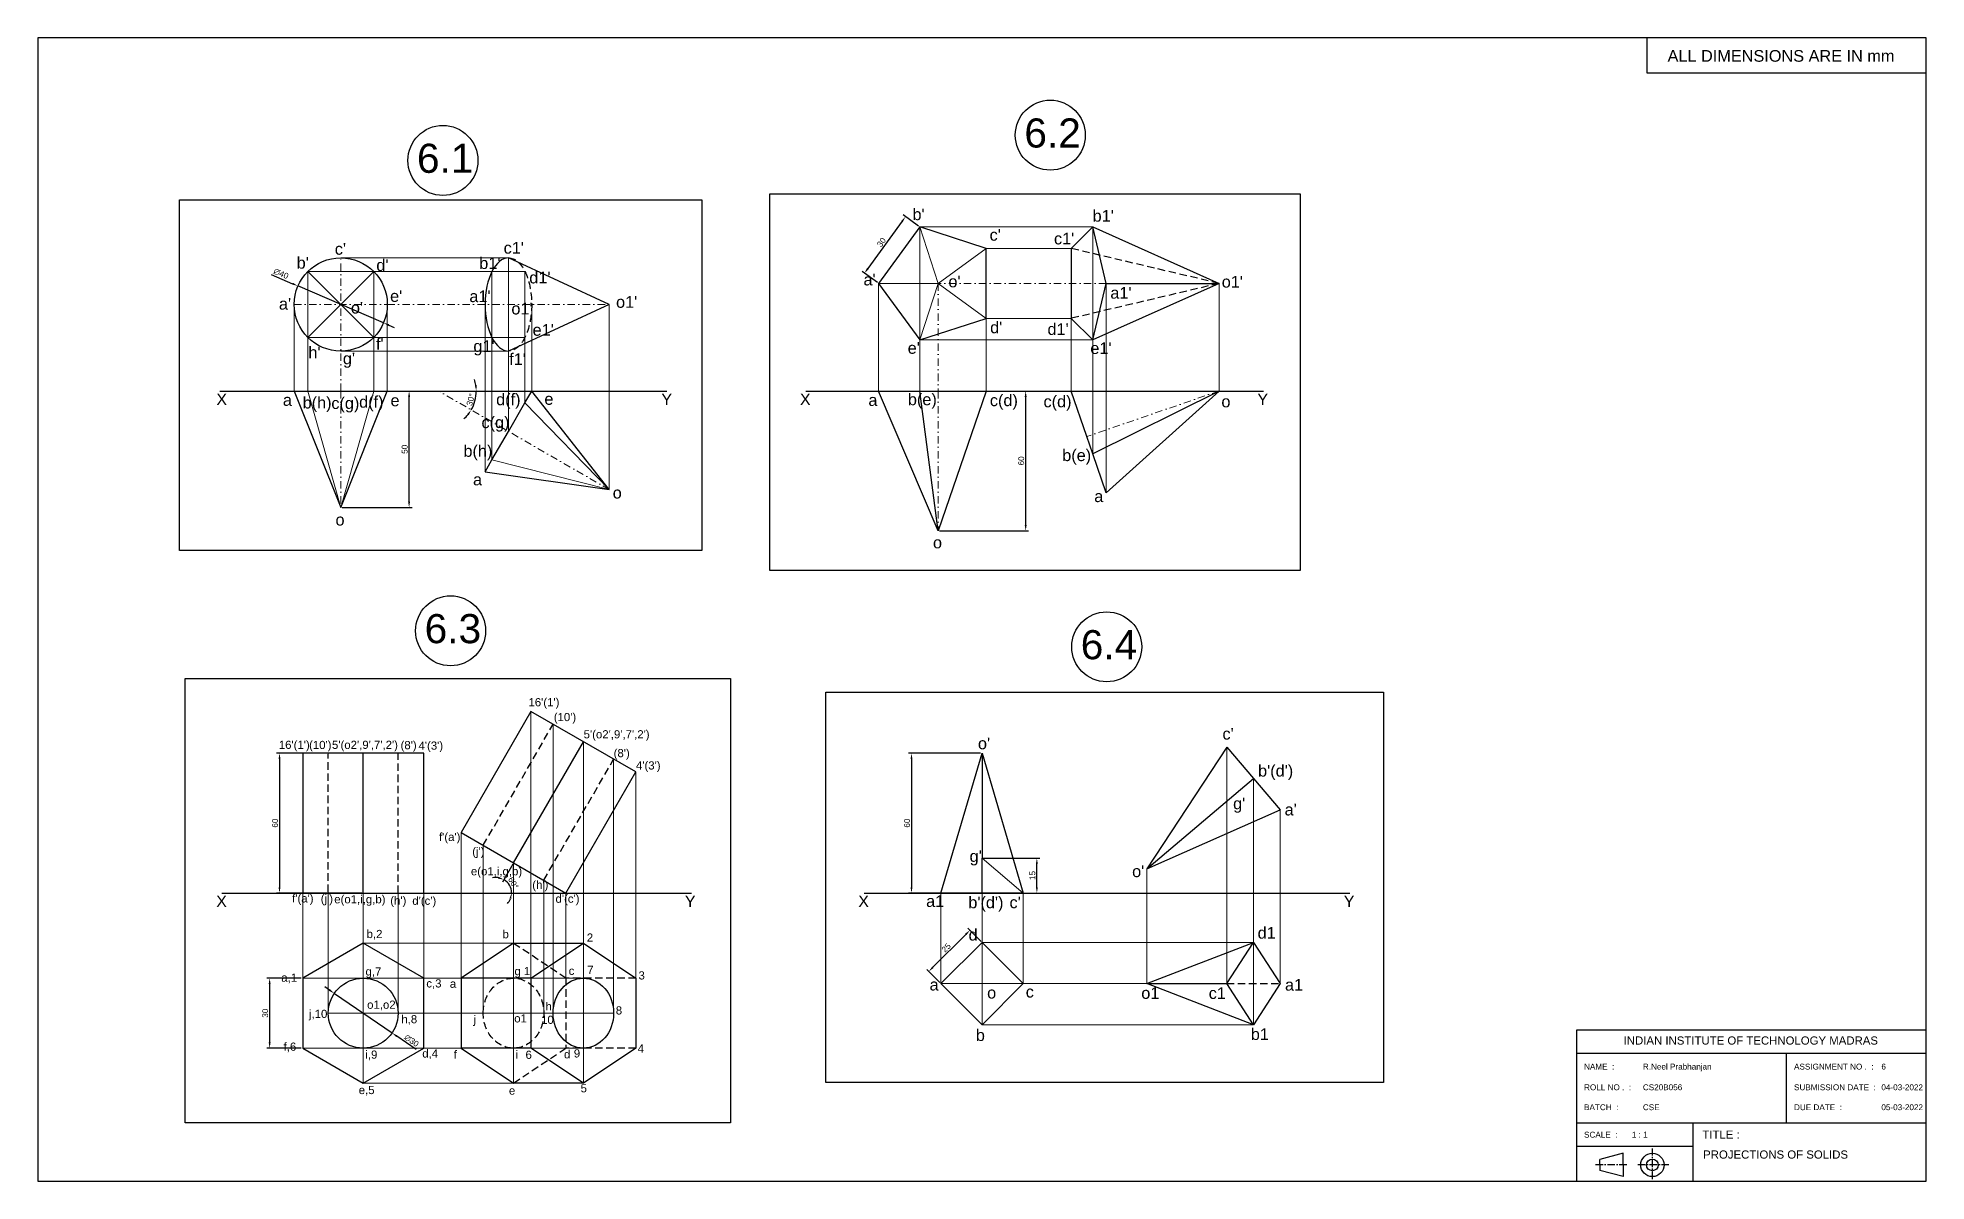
# Model space of a CAD drawing. Header units: millimetres. Extents: x 0 to 811, y 0 to 491.
import ezdxf

# ---------------------------------------------------------------- set-up
doc = ezdxf.new("R2010")
doc.units = ezdxf.units.MM
for name, pattern in [('CENTER', [50.800000000000004, 31.75, -6.35, 6.35, -6.35]), ('DASHDOT', [25.4, 12.7, -6.35, 0, -6.35]), ('DASHED', [19.049999999999997, 12.7, -6.35])]:
    doc.linetypes.add(name, pattern=pattern)
doc.styles.get("Standard").update_dxf_attribs({"font": 'arial.ttf'})
doc.dimstyles.new('ISO-25', dxfattribs={"dimtxt": 2.5, "dimasz": 2.5, "dimexe": 1.25, "dimexo": 0.625, "dimtad": 1, "dimtxsty": 'Standard', "dimcen": 2.5, "dimclrd": 3, "dimclre": 3, "dimclrt": 3, "dimadec": 0, "dimazin": 0, "dimtfac": 1, "dimtmove": 0, "dimatfit": 3, "dimfxl": 1, "dimlwd": 30, "dimlwe": 30, "dimarcsym": 0})

# ---------------------------------------------------------------- blocks, each defined once
blk = doc.blocks.new('*D2')
at = {"color": 3, "lineweight": 30, "transparency": 16777216}
for p, q in [((100.1732097497067, 389.1902249919174), (109.3978977499041, 385.2203875679014)), ((148.436388892869, 368.4202027688986), (111.6942795818432, 384.2321414032542)), ((150.7327707248081, 367.4319566042514), (153.0291525567473, 366.4437104396042))]:
    blk.add_line(p, q, dxfattribs=at)
at = {"color": 3, "transparency": 16777216}
for points in [[(109.562605444012, 385.6031178732246), (109.2331900557963, 384.8376572625781), (111.6942795818432, 384.2321414032542)], [(150.897478418916, 367.8146869095746), (150.5680630307003, 367.0492262989282), (148.436388892869, 368.4202027688986)]]:
    blk.add_solid(points, dxfattribs=at)
at = {"layer": 'Defpoints', "color": 0, "transparency": 16777216}
for p in [(111.6942795818432, 384.2321414032542), (148.436388892869, 368.4202027688986)]:
    blk.add_point(p, dxfattribs=at)
at = {"color": 3, "transparency": 16777216, "insert": (104.4166347071866, 389.510218855904), "char_height": 2.5, "attachment_point": 5, "rotation": 336.7154100895686}
blk.add_mtext('∅40', dxfattribs=at)
blk = doc.blocks.new('*D3')
at = {"color": 3, "lineweight": 30, "transparency": 16777216}
for p, q in [((130.6903342373562, 339.1611004553807), (160.672537536055, 339.1611004553807)), ((159.422537536055, 291.6611004553807), (159.422537536055, 336.6611004553807)), ((130.6903342373562, 289.1611004553807), (160.672537536055, 289.1611004553807))]:
    blk.add_line(p, q, dxfattribs=at)
at = {"color": 3, "transparency": 16777216}
for points in [[(159.0058708693884, 336.6611004553807), (159.8392042027217, 336.6611004553807), (159.422537536055, 339.1611004553807)], [(159.0058708693884, 291.6611004553807), (159.8392042027217, 291.6611004553807), (159.422537536055, 289.1611004553807)]]:
    blk.add_solid(points, dxfattribs=at)
at = {"layer": 'Defpoints', "color": 0, "transparency": 16777216}
for p in [(130.0653342373562, 339.1611004553807), (159.422537536055, 339.1611004553807), (130.0653342373562, 289.1611004553807)]:
    blk.add_point(p, dxfattribs=at)
at = {"color": 3, "transparency": 16777216, "insert": (157.5211050667509, 314.1611004553806), "char_height": 2.5, "attachment_point": 5, "rotation": 90}
blk.add_mtext('50', dxfattribs=at)
blk = doc.blocks.new('*D4')
at = {"color": 3, "lineweight": 30, "transparency": 16777216}
for start, end in [(8.856562005010433, 17.71312401002095), (329.9999999999999, 0), (312.2868759899791, 321.1434379949895)]:
    blk.add_arc((172.0672917049396, 339.1611004553806), 16.18936938622587, start, end, dxfattribs=at)
at = {"color": 3, "transparency": 16777216}
for points in [[(188.4790560073333, 341.6858086785965), (187.6482103719028, 341.6214660447473), (188.2566610911655, 339.1611004553806)], [(184.3305802901456, 329.2399020189104), (185.0179424001272, 328.7687568457354), (186.0876968646613, 331.0664157622677)]]:
    blk.add_solid(points, dxfattribs=at)
at = {"layer": 'Defpoints', "color": 0, "transparency": 16777216}
for p in [(78.13169054734135, 339.1611004553806), (172.0672917049396, 339.1611004553806), (187.2803226523534, 333.6240100175514), (270.0524627299164, 339.1611004553806), (245.3685618941615, 296.8405923796918)]:
    blk.add_point(p, dxfattribs=at)
at = {"color": 3, "transparency": 16777216, "insert": (185.8675553707783, 335.4633309507825), "char_height": 2.5, "attachment_point": 5, "rotation": 75.00000000000001}
blk.add_mtext('30°', dxfattribs=at)
blk = doc.blocks.new('*D5')
at = {"color": 3, "lineweight": 30, "transparency": 16777216}
for p, q in [((378.1206575826069, 409.9694630495485), (371.545059861811, 414.7469144407618)), ((371.0868679740485, 411.9896403894588), (356.3922366667367, 391.764215530085)), ((360.4871000138327, 385.6989532182999), (353.9115022930368, 390.4764046095132))]:
    blk.add_line(p, q, dxfattribs=at)
at = {"color": 3, "transparency": 16777216}
for points in [[(370.7497775597256, 412.2345509112474), (371.4239583883714, 411.7447298676703), (372.5563311047797, 414.0121828753962)], [(356.0551462524137, 392.0091260518736), (356.7293270810595, 391.5193050082965), (354.9227735360055, 389.7416730441477)]]:
    blk.add_solid(points, dxfattribs=at)
at = {"layer": 'Defpoints', "color": 0, "transparency": 16777216}
for p in [(378.6262932040912, 409.6020972668657), (354.9227735360055, 389.7416730441477), (360.992735635317, 385.3315874356171)]:
    blk.add_point(p, dxfattribs=at)
at = {"color": 3, "transparency": 16777216, "insert": (362.2005713223959, 402.9950631046086), "char_height": 2.5, "attachment_point": 5, "rotation": 54.00000000000005}
blk.add_mtext('30', dxfattribs=at)
blk = doc.blocks.new('*D6')
at = {"color": 3, "lineweight": 30, "transparency": 16777216}
for p, q in [((387.1372598858783, 339.1611004553807), (425.3771791558713, 339.1611004553807)), ((424.1271791558713, 281.6611004553807), (424.1271791558713, 336.6611004553807)), ((387.1372598858783, 279.1611004553807), (425.3771791558713, 279.1611004553807))]:
    blk.add_line(p, q, dxfattribs=at)
at = {"color": 3, "transparency": 16777216}
for points in [[(423.7105124892046, 336.6611004553807), (424.543845822538, 336.6611004553807), (424.1271791558713, 339.1611004553807)], [(423.7105124892046, 281.6611004553807), (424.543845822538, 281.6611004553807), (424.1271791558713, 279.1611004553807)]]:
    blk.add_solid(points, dxfattribs=at)
at = {"layer": 'Defpoints', "color": 0, "transparency": 16777216}
for p in [(386.5122598858783, 339.1611004553807), (424.1271791558713, 339.1611004553807), (386.5122598858783, 279.1611004553807)]:
    blk.add_point(p, dxfattribs=at)
at = {"color": 3, "transparency": 16777216, "insert": (422.225746686567, 309.1611004553806), "char_height": 2.5, "attachment_point": 5, "rotation": 90}
blk.add_mtext('60', dxfattribs=at)
blk = doc.blocks.new('*D7')
at = {"color": 3, "lineweight": 30, "transparency": 16777216}
for p, q in [((139.0976927499741, 183.7006329180668), (102.5346253094036, 183.7006329180668)), ((103.7846253094036, 181.2006329180668), (103.7846253094036, 126.2006329180668)), ((139.097692749974, 123.7006329180668), (102.5346253094036, 123.7006329180668))]:
    blk.add_line(p, q, dxfattribs=at)
at = {"color": 3, "transparency": 16777216}
for points in [[(103.3679586427369, 181.2006329180668), (104.2012919760702, 181.2006329180668), (103.7846253094036, 183.7006329180668)], [(103.3679586427369, 126.2006329180668), (104.2012919760702, 126.2006329180668), (103.7846253094036, 123.7006329180668)]]:
    blk.add_solid(points, dxfattribs=at)
at = {"layer": 'Defpoints', "color": 0, "transparency": 16777216}
for p in [(139.7226927499741, 183.7006329180668), (103.7846253094036, 123.7006329180668), (139.722692749974, 123.7006329180668)]:
    blk.add_point(p, dxfattribs=at)
at = {"color": 3, "transparency": 16777216, "insert": (101.8831928400994, 153.7006329180667), "char_height": 2.5, "attachment_point": 5, "rotation": 90}
blk.add_mtext('60', dxfattribs=at)
blk = doc.blocks.new('*D8')
at = {"color": 3, "lineweight": 30, "transparency": 16777216}
for p, q in [((113.1169306364409, 87.12806613712385), (98.2999401551229, 87.12806613712385)), ((99.5499401551229, 84.62806613712385), (99.5499401551229, 59.62806613712384)), ((113.1169306364409, 57.12806613712385), (98.2999401551229, 57.12806613712384))]:
    blk.add_line(p, q, dxfattribs=at)
at = {"color": 3, "transparency": 16777216}
for points in [[(99.13327348845623, 84.62806613712385), (99.96660682178957, 84.62806613712385), (99.5499401551229, 87.12806613712385)], [(99.13327348845623, 59.62806613712384), (99.96660682178957, 59.62806613712384), (99.5499401551229, 57.12806613712384)]]:
    blk.add_solid(points, dxfattribs=at)
at = {"layer": 'Defpoints', "color": 0, "transparency": 16777216}
for p in [(113.7419306364409, 87.12806613712385), (99.5499401551229, 57.12806613712384), (113.7419306364409, 57.12806613712385)]:
    blk.add_point(p, dxfattribs=at)
at = {"color": 3, "transparency": 16777216, "insert": (97.64765502551852, 72.12806613712381), "char_height": 2.5, "attachment_point": 5, "rotation": 90}
blk.add_mtext('30', dxfattribs=at)
blk = doc.blocks.new('*D9')
at = {"color": 3, "lineweight": 30, "transparency": 16777216}
for p, q in [((125.2882165648941, 82.0223016943742), (123.2261485384541, 83.43576391683857)), ((127.3502845913341, 80.60883947190986), (152.0951009086139, 63.6472928023377)), ((162.4406059116604, 56.55587762755918), (154.1571689350539, 62.23383057987336))]:
    blk.add_line(p, q, dxfattribs=at)
at = {"color": 3, "transparency": 16777216}
for points in [[(125.5237936019714, 82.36597969878086), (125.0526395278167, 81.67862368996754), (127.3502845913341, 80.60883947190986)], [(154.3927459721313, 62.57750858428001), (153.9215918979765, 61.8901525754667), (152.0951009086139, 63.6472928023377)]]:
    blk.add_solid(points, dxfattribs=at)
at = {"layer": 'Defpoints', "color": 0, "transparency": 16777216}
for p in [(127.3502845913341, 80.60883947190986), (152.0951009086139, 63.6472928023377)]:
    blk.add_point(p, dxfattribs=at)
at = {"color": 3, "transparency": 16777216, "insert": (160.4444932845777, 60.31414662042719), "char_height": 2.5, "attachment_point": 5, "rotation": 325.5709770438259}
blk.add_mtext('∅30', dxfattribs=at)
blk = doc.blocks.new('*D10')
at = {"color": 3, "lineweight": 30, "transparency": 16777216}
blk.add_line((203.9392812196456, 136.1497480974681), (199.4560331222711, 128.384534609879), dxfattribs=at)
for start, end in [(81.64066217481172, 103.2813243496236), (0, 59.99999999999983), (316.7186756503762, 338.3593378251881)]:
    blk.add_arc((196.7517812196456, 123.7006329180667), 6.658503805251129, start, end, dxfattribs=at)
at = {"color": 3, "transparency": 16777216}
for points in [[(197.8566887371557, 130.6819339160392), (197.5829124710226, 129.8948564099786), (200.0810331222711, 129.4670663646095)], [(202.5317017460481, 121.3233019496825), (203.3502189941105, 121.1668603980767), (203.4102850248967, 123.7006329180667)]]:
    blk.add_solid(points, dxfattribs=at)
at = {"layer": 'Defpoints', "color": 0, "transparency": 16777216}
for p in [(234.2517812196457, 188.6525382018996), (204.2517812196456, 136.6910139748334), (79.07440617026074, 123.7006329180667), (203.0087281109149, 125.9779753438732), (280.7028989994415, 123.7006329180667)]:
    blk.add_point(p, dxfattribs=at)
at = {"color": 3, "transparency": 16777216, "insert": (204.1649034881864, 127.9806010553444), "char_height": 2.5, "attachment_point": 5, "rotation": 299.99999999999994}
blk.add_mtext('60°', dxfattribs=at)
blk = doc.blocks.new('*D11')
at = {"color": 3, "lineweight": 30, "transparency": 16777216}
for p, q in [((406.0419623054149, 138.7006329180668), (430.181504438134, 138.7006329180668)), ((428.931504438134, 126.2006329180668), (428.931504438134, 136.2006329180668)), ((406.0419623054148, 123.7006329180668), (430.181504438134, 123.7006329180668))]:
    blk.add_line(p, q, dxfattribs=at)
at = {"color": 3, "transparency": 16777216}
for points in [[(428.5148377714673, 136.2006329180668), (429.3481711048007, 136.2006329180668), (428.931504438134, 138.7006329180668)], [(428.5148377714673, 126.2006329180668), (429.3481711048007, 126.2006329180668), (428.931504438134, 123.7006329180668)]]:
    blk.add_solid(points, dxfattribs=at)
at = {"layer": 'Defpoints', "color": 0, "transparency": 16777216}
for p in [(405.4169623054149, 138.7006329180668), (428.931504438134, 138.7006329180668), (405.4169623054148, 123.7006329180668)]:
    blk.add_point(p, dxfattribs=at)
at = {"color": 3, "transparency": 16777216, "insert": (427.0300719688297, 131.2006329180666), "char_height": 2.5, "attachment_point": 5, "rotation": 90}
blk.add_mtext('15', dxfattribs=at)
blk = doc.blocks.new('*D12')
at = {"color": 3, "lineweight": 30, "transparency": 16777216}
for p, q in [((404.7919623054152, 183.7006329180668), (373.8619948831975, 183.7006329180668)), ((375.1119948831975, 181.2006329180668), (375.1119948831976, 126.2006329180668)), ((404.7919623054148, 123.7006329180668), (373.8619948831976, 123.7006329180668))]:
    blk.add_line(p, q, dxfattribs=at)
at = {"color": 3, "transparency": 16777216}
for points in [[(374.6953282165308, 181.2006329180668), (375.5286615498642, 181.2006329180668), (375.1119948831975, 183.7006329180668)], [(374.6953282165309, 126.2006329180668), (375.5286615498642, 126.2006329180668), (375.1119948831976, 123.7006329180668)]]:
    blk.add_solid(points, dxfattribs=at)
at = {"layer": 'Defpoints', "color": 0, "transparency": 16777216}
for p in [(405.4169623054152, 183.7006329180668), (375.1119948831976, 123.7006329180668), (405.4169623054148, 123.7006329180668)]:
    blk.add_point(p, dxfattribs=at)
at = {"color": 3, "transparency": 16777216, "insert": (373.2105624138933, 153.7006329180666), "char_height": 2.5, "attachment_point": 5, "rotation": 90}
blk.add_mtext('60', dxfattribs=at)
blk = doc.blocks.new('*D13')
at = {"color": 3, "lineweight": 30, "transparency": 16777216}
for p, q in [((398.4261318281086, 105.9558712336965), (384.2839962043776, 91.81373560996548)), ((404.9750205671733, 102.9425164005645), (399.3100153045917, 108.607521663146)), ((387.2973510375096, 85.2648468709007), (381.632345774928, 90.92985213348226))]:
    blk.add_line(p, q, dxfattribs=at)
at = {"color": 3, "transparency": 16777216}
for points in [[(398.1315040026142, 106.2504990591908), (398.720759653603, 105.6612434082021), (400.1938987810749, 107.7236381866628)], [(383.9893683788832, 92.10836343545986), (384.578624029872, 91.51910778447109), (382.5162292514112, 90.0459686569991)]]:
    blk.add_solid(points, dxfattribs=at)
at = {"layer": 'Defpoints', "color": 0, "transparency": 16777216}
for p in [(405.4169623054149, 102.5005746623229), (382.5162292514112, 90.0459686569991), (387.7392927757512, 84.82290513265912)]:
    blk.add_point(p, dxfattribs=at)
at = {"color": 3, "transparency": 16777216, "insert": (390.0105482232298, 100.2293192148442), "char_height": 2.5, "attachment_point": 5, "rotation": 45}
blk.add_mtext('25', dxfattribs=at)

msp = doc.modelspace()

# ---------------------------------------------------------------- linework, layer by layer
for p, q in [((690.7507347283863, 490.7687592401171), (690.7507347283863, 475.7687592401171)), ((690.7507347283863, 475.7687592401171), (810.7507347283863, 475.7687592401171)), ((660.7507347283863, 0), (660.7507347283863, 65)), ((660.7507347283863, 65), (810.7507347283863, 65)), ((660.7507347283863, 55), (810.7507347283863, 55)), ((750.7507347283863, 25), (750.7507347283863, 55)), ((660.7507347283863, 25), (810.7507347283863, 25)), ((710.7507347283863, 0), (710.7507347283863, 25)), ((660.7507347283863, 15), (710.7507347283863, 15)), ((680.6744640626293, 11.98012001080406), (670.6744640626293, 9.300628086492836)), ((670.6744640626293, 6.980120010804061), (670.6744640626293, 9.300628086492832)), ((680.6744640626293, 6.980120010804061), (680.6744640626293, 11.98012001080406)), ((670.6744640626293, 6.980120010804054), (670.6744640626293, 4.659611935115283)), ((680.6744640626293, 1.980120010804058), (670.6744640626293, 4.659611935115279)), ((680.6744640626293, 6.980120010804054), (680.6744640626293, 1.980120010804058))]:
    msp.add_line(p, q)
at = {"lineweight": 5}
for p, q in [((386.5122598858781, 385.3315874356172), (378.6262932040912, 409.6020972668656)), ((378.6262932040912, 409.6020972668656), (378.6262932040911, 339.1611004553806)), ((378.6262932040912, 409.6020972668656), (453.0068168898318, 409.6020972668656)), ((453.0068168898319, 312.1819250878279), (453.0068168898318, 409.6020972668656)), ((386.5122598858781, 385.3315874356172), (407.1579886929457, 400.3315874356172)), ((407.1579886929458, 400.3315874356172), (443.7234045885516, 400.3315874356172)), ((443.7234045885516, 339.1611004553806), (443.7234045885516, 400.3315874356172)), ((115.9231986136252, 390.4683077098074), (144.2074698610871, 362.1840364623455)), ((115.9231986136252, 362.1840364623455), (144.2074698610871, 390.4683077098074)), ((115.9231986136252, 390.4683077098074), (115.9231986136252, 339.1611004553806)), ((115.9231986136252, 390.4683077098074), (209.1383595168051, 390.4683077098074)), ((130.0653342373562, 396.3261720860764), (202.0672917049396, 396.3261720860764)), ((144.2074698610871, 390.4683077098074), (144.2074698610871, 339.1611004553806)), ((194.9962238930741, 309.593143665776), (194.9962238930741, 390.4683077098073)), ((202.0672917049396, 321.8405923796919), (202.0672917049396, 396.3261720860764)), ((209.1383595168051, 334.0880410936077), (209.1383595168051, 390.4683077098074)), ((386.5122598858781, 385.3315874356172), (360.992735635317, 385.3315874356172)), ((360.992735635317, 385.3315874356172), (360.992735635317, 339.1611004553806)), ((386.5122598858781, 385.3315874356172), (378.6262932040912, 361.0610776043687)), ((386.5122598858781, 385.3315874356172), (407.1579886929458, 370.3315874356172)), ((458.7442812236019, 295.5078777222363), (458.7442812236019, 385.3315874356172)), ((507.1761123162365, 339.1611004553807), (507.1761123162365, 385.3315874356172)), ((110.0653342373562, 339.1611004553806), (110.0653342373562, 376.3261720860764)), ((150.0653342373562, 339.1611004553806), (150.0653342373562, 376.3261720860764)), ((192.0672917049396, 304.5200843040031), (192.0672917049396, 376.3261720860764)), ((212.0672917049396, 339.1611004553806), (212.0672917049396, 376.3261720860764)), ((245.3685618941615, 296.8405923796918), (245.3685618941615, 376.3261720860764)), ((407.1579886929458, 370.3315874356172), (443.7234045885515, 370.3315874356172)), ((407.1579886929458, 370.3315874356172), (407.1579886929457, 339.1611004553806)), ((115.9231986136252, 362.1840364623455), (209.1383595168051, 362.1840364623455)), ((378.6262932040912, 361.0610776043687), (453.0068168898319, 361.0610776043687)), ((130.0653342373562, 356.3261720860764), (202.0672917049396, 356.3261720860764)), ((115.9231986136252, 339.1611004553806), (130.0653342373562, 289.1611004553806)), ((130.0653342373562, 289.1611004553806), (144.2074698610871, 339.1611004553806)), ((245.3685618941615, 296.8405923796918), (209.1383595168051, 334.0880410936077)), ((194.9962238930741, 309.593143665776), (245.3685618941615, 296.8405923796918)), ((211.7517812196457, 201.6429192586662), (211.7517812196457, 87.12806613712381)), ((221.2614001628791, 196.1525382018996), (221.261400162879, 72.12806613712381)), ((234.2517812196457, 188.6525382018996), (234.2517812196459, 42.12806613712382)), ((113.7419306364409, 87.12806613712382), (113.7419306364409, 183.7006329180667)), ((124.7226927499739, 183.3357623347796), (124.7226927499739, 183.7006329180667)), ((154.7226927499739, 183.3759544083964), (154.7226927499739, 183.7006329180667)), ((165.7034548635072, 87.12806613712381), (165.7034548635072, 183.7006329180667)), ((247.2421622764122, 181.1525382018997), (247.2421622764123, 72.12806613712381)), ((510.4711483417159, 186.3055772115463), (510.4711483417159, 84.82290513265913)), ((256.7517812196457, 175.662157145133), (256.7517812196457, 87.12806613712381)), ((521.9085411166611, 172.826480561116), (521.9085411166611, 67.14523560299538)), ((533.3459338916066, 159.3473839106859), (533.3459338916066, 84.82290513265912)), ((181.7517812196456, 149.6813950315999), (181.7517812196455, 57.1280661371238)), ((191.2614001628791, 144.1910139748333), (191.2614001628791, 72.1280661371238)), ((405.4169623054147, 138.7006329180667), (418.6752144526627, 138.7006329180667)), ((423.0946318350785, 123.7006329180671), (405.4169623054147, 138.7006329180667)), ((204.2517812196456, 136.6910139748333), (204.2517812196456, 42.12806613712382)), ((476.1589700168789, 134.0066822078785), (476.1589700168788, 84.82290513265913)), ((124.7226927499739, 72.12806613712382), (124.7226927499739, 124.2255930545717)), ((139.722692749974, 42.12806613712382), (139.7226927499739, 123.7006329180667)), ((154.7226927499739, 72.12806613712382), (154.7226927499739, 123.7006329180667)), ((217.2421622764122, 129.1910139748333), (217.242162276412, 72.12806613712381)), ((226.7517812196456, 123.7006329180667), (226.7517812196457, 87.12806613712381)), ((387.7392927757512, 84.82290513265912), (387.7392927757511, 123.7006329180667)), ((405.4169623054149, 102.5005746623228), (405.4169623054149, 123.7006329180667)), ((423.0946318350786, 84.82290513265912), (423.0946318350785, 123.7006329180667)), ((139.7226927499739, 102.1280661371238), (234.2517812196457, 102.1280661371238)), ((405.4169623054149, 102.5005746623228), (405.4169623054149, 67.1452356029954)), ((405.4169623054149, 102.5005746623228), (521.9085411166611, 102.5005746623228)), ((113.7419306364409, 87.12806613712382), (234.2517812196456, 87.1280661371238)), ((423.0946318350786, 84.82290513265912), (387.7392927757512, 84.82290513265912)), ((476.1589700168788, 84.82290513265907), (423.0946318350786, 84.82290513265912)), ((154.7226927499739, 72.12806613712382), (124.7226927499739, 72.12806613712382)), ((154.722692749974, 72.12806613712381), (247.242162276412, 72.12806613712381)), ((405.4169623054149, 67.1452356029954), (521.9085411166611, 67.1452356029954)), ((113.7419306364409, 57.12806613712382), (234.2517812196459, 57.1280661371238)), ((139.722692749974, 42.12806613712382), (234.2517812196457, 42.12806613712382))]:
    msp.add_line(p, q, dxfattribs=at)
at = {"color": 6, "lineweight": 30}
for p, q in [((453.0068168898319, 409.6020972668656), (443.7234045885516, 400.3315874356172)), ((458.7442812236019, 385.3315874356172), (453.0068168898319, 409.6020972668656)), ((453.0068168898319, 409.6020972668656), (507.1761123162365, 385.3315874356172)), ((443.7234045885516, 400.3315874356172), (443.7234045885516, 370.3315874356172)), ((245.3685618941615, 376.3261720860764), (202.0672917049396, 396.3261720860764)), ((453.0068168898319, 361.0610776043687), (458.7442812236019, 385.3315874356172)), ((507.1761123162365, 385.3315874356172), (453.0068168898319, 361.0610776043687)), ((458.744281223602, 385.3315874356172), (507.1761123162366, 385.3315874356172)), ((245.3685618941615, 376.3261720860764), (202.0672917049396, 356.3261720860764)), ((443.7234045885516, 370.3315874356172), (453.0068168898319, 361.0610776043687)), ((110.0653342373562, 339.1611004553806), (115.9231986136252, 339.1611004553806)), ((110.0653342373562, 339.1611004553806), (130.0653342373562, 289.1611004553806)), ((115.9231986136252, 339.1611004553806), (130.0653342373562, 339.1611004553806)), ((130.0653342373562, 339.1611004553806), (144.2074698610871, 339.1611004553806)), ((130.0653342373562, 289.1611004553806), (150.0653342373562, 339.1611004553806)), ((144.2074698610871, 339.1611004553806), (150.0653342373562, 339.1611004553806)), ((202.0672917049396, 321.8405923796919), (209.1383595168051, 334.0880410936077)), ((209.1383595168051, 334.0880410936077), (212.0672917049396, 339.1611004553806)), ((245.3685618941615, 296.8405923796918), (212.0672917049396, 339.1611004553806)), ((386.5122598858781, 279.1611004553806), (360.992735635317, 339.1611004553806)), ((360.992735635317, 339.1611004553806), (378.6262932040912, 339.1611004553806)), ((378.6262932040912, 339.1611004553806), (386.5122598858781, 339.1611004553806)), ((386.5122598858781, 279.1611004553806), (378.6262932040912, 339.1611004553806)), ((386.5122598858781, 339.1611004553806), (407.1579886929458, 339.1611004553806)), ((407.1579886929458, 339.1611004553806), (386.5122598858781, 279.1611004553806)), ((450.4409448360738, 319.6387857617306), (443.7234045885516, 339.1611004553806)), ((443.7234045885516, 339.1611004553806), (507.1761123162364, 339.1611004553807)), ((507.1761123162364, 339.1611004553807), (453.0068168898319, 312.1819250878279)), ((507.1761123162364, 339.1611004553807), (458.7442812236019, 295.5078777222363)), ((194.9962238930741, 309.593143665776), (202.0672917049396, 321.8405923796919)), ((453.0068168898319, 312.1819250878279), (450.4409448360738, 319.6387857617306)), ((192.0672917049396, 304.5200843040031), (194.9962238930741, 309.593143665776)), ((458.7442812236019, 295.5078777222363), (453.0068168898319, 312.1819250878279)), ((192.0672917049396, 304.5200843040031), (245.3685618941615, 296.8405923796918)), ((204.2517812196456, 136.6910139748334), (234.2517812196457, 188.6525382018996)), ((139.7226927499739, 123.7006329180667), (139.722692749974, 183.7006329180667)), ((387.7392927757512, 123.7006329180667), (405.4169623054149, 183.7006329180667)), ((405.4169623054149, 183.7006329180667), (423.0946318350786, 123.7006329180667)), ((405.4169623054149, 183.7006329180667), (405.4169623054147, 138.7006329180667)), ((510.4711483417159, 186.3055772115463), (476.1589700168793, 134.006682207879)), ((510.4711483417159, 186.3055772115463), (521.9085411166614, 172.8264805611161)), ((476.1589700168795, 134.006682207879), (521.9085411166614, 172.8264805611161)), ((521.9085411166611, 172.8264805611161), (533.3459338916066, 159.3473839106859)), ((476.1589700168793, 134.006682207879), (533.3459338916066, 159.3473839106859)), ((405.4169623054146, 123.7006329180667), (405.4169623054147, 138.7006329180667)), ((423.0946318350786, 123.7006329180667), (387.7392927757512, 123.7006329180667)), ((204.2517812196456, 102.1280661371238), (181.7517812196456, 87.12806613712382)), ((204.2517812196456, 102.1280661371238), (234.2517812196457, 102.1280661371238)), ((211.7517812196457, 87.12806613712381), (234.2517812196457, 102.1280661371238)), ((234.2517812196457, 102.1280661371238), (256.7517812196457, 87.12806613712381)), ((476.1589700168789, 84.82290513265912), (521.9085411166611, 102.5005746623228)), ((510.4711483417159, 84.82290513265912), (521.9085411166611, 102.5005746623228)), ((521.9085411166611, 102.5005746623228), (533.3459338916066, 84.82290513265912)), ((181.7517812196456, 87.12806613712382), (181.7517812196456, 57.12806613712382)), ((211.7517812196457, 87.12806613712381), (181.7517812196455, 87.12806613712377)), ((211.7517812196457, 87.12806613712378), (211.7517812196457, 57.12806613712381)), ((256.7517812196457, 87.12806613712381), (256.7517812196457, 57.12806613712381)), ((476.1589700168788, 84.82290513265912), (510.4711483417159, 84.82290513265912)), ((521.9085411166611, 67.1452356029954), (476.1589700168789, 84.82290513265912)), ((521.9085411166611, 67.1452356029954), (510.4711483417159, 84.82290513265912)), ((533.3459338916066, 84.82290513265912), (521.9085411166611, 67.1452356029954)), ((181.7517812196456, 57.12806613712382), (204.2517812196456, 42.12806613712382)), ((211.7517812196457, 57.1280661371238), (181.7517812196455, 57.1280661371238)), ((234.2517812196457, 42.12806613712382), (211.7517812196457, 57.12806613712381)), ((256.7517812196457, 57.12806613712381), (234.2517812196457, 42.12806613712382)), ((234.2517812196457, 42.12806613712382), (204.2517812196456, 42.12806613712382))]:
    msp.add_line(p, q, dxfattribs=at)
at = {"color": 6, "linetype": 'DASHED', "lineweight": 30, "ltscale": 0.25}
for p, q in [((507.1761123162365, 385.3315874356172), (443.7234045885516, 400.3315874356172)), ((507.1761123162365, 385.3315874356172), (443.7234045885516, 370.3315874356172)), ((226.7517812196456, 87.12806613712381), (204.2517812196456, 102.1280661371238)), ((226.7517812196457, 87.12806613712374), (226.7517812196459, 57.12806613712381)), ((510.4711483417159, 84.82290513265912), (533.3459338916066, 84.82290513265912)), ((204.2517812196456, 42.12806613712382), (226.7517812196456, 57.12806613712381))]:
    msp.add_line(p, q, dxfattribs=at)
at = {"linetype": 'DASHDOT', "lineweight": 5, "ltscale": 0.25}
for p, q in [((130.0653342373562, 339.1611004553806), (130.0653342373562, 396.3261720860764)), ((386.5122598858781, 385.3315874356172), (386.5122598858781, 339.1611004553806)), ((458.744281223602, 385.3315874356172), (386.5122598858782, 385.3315874356172)), ((110.0653342373562, 376.3261720860764), (150.0653342373562, 376.3261720860764)), ((150.0653342373562, 376.3261720860764), (245.3685618941615, 376.3261720860764)), ((130.0653342373562, 339.1611004553806), (130.0653342373562, 289.1611004553806)), ((245.3685618941615, 296.8405923796918), (172.0672917049397, 339.1611004553806)), ((386.5122598858781, 339.1611004553806), (386.5122598858781, 279.1611004553806)), ((507.1761123162363, 339.1611004553806), (450.4409448360738, 319.6387857617306))]:
    msp.add_line(p, q, dxfattribs=at)
at = {"color": 1}
for p, q in [((78.13169054734135, 339.1611004553806), (270.0524627299164, 339.1611004553806)), ((329.7991032476293, 339.1611004553806), (526.2623200391317, 339.1611004553806)), ((79.07440617026077, 123.7006329180667), (280.7028989994415, 123.7006329180667)), ((354.7212998242885, 123.7006329180667), (563.2886217857376, 123.7006329180667))]:
    msp.add_line(p, q, dxfattribs=at)
at = {"color": 6, "linetype": 'DASHED', "ltscale": 0.25}
for p, q in [((191.2614001628791, 144.1910139748334), (221.2614001628791, 196.1525382018997)), ((124.7226927499739, 124.2255930545717), (124.7226927499739, 183.3357623347796)), ((154.7226927499739, 123.7006329180667), (154.7226927499739, 183.3759544083964)), ((217.2421622764122, 129.1910139748334), (247.2421622764122, 181.1525382018997)), ((256.7517812196457, 87.12806613712381), (226.7517812196456, 87.12806613712381)), ((256.7517812196457, 57.12806613712381), (226.7517812196456, 57.12806613712382))]:
    msp.add_line(p, q, dxfattribs=at)
at = {"linetype": 'CENTER', "ltscale": 0.1}
for p, q in [((693.1744640626293, 0.9433693300825325), (693.1744640626293, 14.02564860270377)), ((682.1577853081508, 6.980120010804058), (668.7035544009377, 6.980120010804061)), ((700.266785918222, 6.980120010804058), (686.3662173188113, 6.980120010804058))]:
    msp.add_line(p, q, dxfattribs=at)
for points in [[(0, 0), (810.7507347283863, 0), (810.7507347283863, 490.7687592401171), (0, 490.7687592401171)], [(314.2939246998776, 423.7315509131458), (541.9879701921982, 423.7315509131458), (541.9879701921982, 262.1745252906803), (314.2939246998776, 262.1745252906803)], [(60.90872069040415, 421.215085735842), (285.076539148713, 421.215085735842), (285.076539148713, 270.73050439284), (60.90872069040415, 270.73050439284)], [(63.22815938486201, 215.8204789077436), (297.470934244353, 215.8204789077436), (297.470934244353, 25.07246097956431), (63.22815938486201, 25.07246097956431)], [(338.3040428838449, 209.9481537563752), (577.7236705097057, 209.9481537563752), (577.7236705097057, 42.35342094560292), (338.3040428838449, 42.35342094560292)]]:
    msp.add_lwpolyline(points, close=True)
at = {"color": 6, "lineweight": 30}
for points in [[(407.1579886929458, 370.3315874356172), (407.1579886929458, 400.3315874356172), (378.6262932040912, 409.6020972668656), (360.992735635317, 385.3315874356172), (378.6262932040912, 361.0610776043687)], [(181.7517812196456, 149.6813950315999), (226.7517812196456, 123.7006329180667), (256.7517812196457, 175.662157145133), (211.7517812196457, 201.6429192586662)], [(113.7419306364409, 123.7006329180667), (165.7034548635072, 123.7006329180667), (165.7034548635072, 183.7006329180667), (113.7419306364409, 183.7006329180667)], [(113.7419306364409, 87.12806613712382), (113.7419306364409, 57.12806613712382), (139.722692749974, 42.12806613712382), (165.7034548635072, 57.12806613712381), (165.7034548635072, 87.12806613712381), (139.722692749974, 102.1280661371238)], [(387.7392927757512, 84.82290513265912), (405.4169623054149, 67.1452356029954), (423.0946318350786, 84.82290513265912), (405.4169623054149, 102.5005746623228)]]:
    msp.add_lwpolyline(points, close=True, dxfattribs=at)
for centre, radius in [((434.700294522956, 448.981288705195), 15.02476143232889), ((173.9357993639424, 438.1285473411355), 15.02476143232889), ((177.2370679540018, 236.2468546757973), 15.02476143232889), ((458.9080391109419, 229.3609440685923), 15.02476143232889), ((693.1744640626293, 6.980120010804058), 5), ((693.1744640626293, 6.980120010804058), 2.5)]:
    msp.add_circle(centre, radius)
for centre, radius in [((130.0653342373562, 376.3261720860764), 20), ((139.7226927499739, 72.12806613712381), 15)]:
    msp.add_circle(centre, radius, dxfattribs=at)
msp.add_ellipse((202.0672917049396, 376.3261720860764), major_axis=(0, 20), ratio=0.5000000000000014, start_param=0, end_param=3.141592653589793, dxfattribs=at)
at = {"color": 6, "linetype": 'DASHED', "lineweight": 30, "ltscale": 0.25, "extrusion": (0, 0, -1)}
msp.add_ellipse((202.0672917049396, 376.3261720860764), major_axis=(0, 20), ratio=0.5000000000000014, start_param=0, end_param=3.141592653589793, dxfattribs=at)
at = {"color": 6, "linetype": 'DASHED', "lineweight": 30, "ltscale": 0.25}
msp.add_ellipse((204.2517812196456, 72.12806613712381), major_axis=(0, -15), ratio=0.866025403784435, start_param=-1.570796326794897, end_param=4.71238898038469, dxfattribs=at)
at = {"color": 6, "lineweight": 30}
msp.add_ellipse((234.2517812196456, 72.12806613712381), major_axis=(0, 15), ratio=0.8660254037844349, dxfattribs=at)

# ---------------------------------------------------------------- texts
for s, height, p in [('ALL DIMENSIONS ARE IN mm', 5, (699.7032937866916, 480.4927856980812)), ('6.2', 12.5, (423.548599601294, 443.656192171021)), ('6.1', 12.5, (162.7841044422803, 432.8034508069615)), ("b'", 5, (375.5268947008199, 412.4903709222272)), ("b1'", 5, (452.8584646838162, 411.8425134145132)), ("c'", 5, (408.6384685529329, 403.6766420260301)), ("c1'", 5, (436.2846285387402, 402.0900882899233)), ("c'", 5, (127.5208651957246, 397.6536492089381)), ("c1'", 5, (200.0084212809707, 398.111894498189)), ("b'", 5, (111.1453536612134, 391.6819877928065)), ("d'", 5, (145.3445622161371, 390.6801894947416)), ("b1'", 5, (189.5267368855702, 391.5443349054849)), ("d1'", 5, (211.0080835434737, 385.3360774668477)), ("a'", 5, (354.499833878137, 384.4796134831404)), ("e'", 5, (151.2596246378953, 377.4218497289485)), ("a1'", 5, (185.2859044906345, 377.3107817411078)), ("o'", 5, (390.9503899674373, 383.6614582841044)), ("a1'", 5, (460.4765221671878, 378.791526849941)), ("o1'", 5, (508.3030208852288, 383.5632414296115)), ("a'", 5, (103.5370503154791, 374.0952546771059)), ("o'", 5, (134.4278861118783, 372.4244762078811)), ("o1'", 5, (203.3292699407511, 372.0281967837436)), ("o1'", 5, (248.2662297281531, 374.8833650561446)), ("e1'", 5, (212.4320011217824, 362.8863428452491)), ("d'", 5, (408.880159780646, 363.9544873888494)), ("d1'", 5, (433.4981807879112, 363.2218139141246)), ("h'", 5, (116.1720642148448, 353.2280680297486)), ("f'", 5, (145.2054275942101, 356.8522036369882)), ("g1'", 5, (187.0275292531478, 355.929040354632)), ("e'", 5, (373.4725227192766, 355.1407559708441)), ("e1'", 5, (451.8908708094268, 355.048636847991)), ("g'", 5, (130.9977317015018, 350.6272694823328)), ("f1'", 5, (202.3702143908095, 350.3316328919427)), ('X', 5, (76.63884055676863, 333.0881733189362)), ('a', 5, (105.2307126292535, 332.805092810363)), ('b(h)', 5, (113.7175584412407, 331.6639671444937)), ('c(g)', 5, (126.0316183825435, 331.4513409066176)), ('d(f)', 5, (137.9659301268057, 332.0037908539025)), ('e', 5, (151.4471223742712, 332.6174047313716)), ('d(f)', 5, (196.7950822841185, 333.0524796491159)), ('e', 5, (217.5058313445552, 333.2431838104239)), ('Y', 5, (267.6959476780339, 333.0881733189362)), ('X', 5, (327.1730696215291, 333.0881733189362)), ('a', 5, (356.6099536576521, 332.7612234391468)), ('b(e)', 5, (373.5537196978839, 333.0600097676747)), ('c(d)', 5, (408.7530658541173, 332.6560791781967)), ('c(d)', 5, (431.7887474428144, 332.1749938742805)), ('o', 5, (508.1548712848198, 332.1667147787584)), ('Y', 5, (523.5719465170259, 333.0881733189362)), ('c(g)', 5, (190.4860618486628, 323.2226891090504)), ('b(h)', 5, (182.736765621069, 310.9210400623992)), ('b(e)', 5, (439.8182402544899, 309.0809322761079)), ('a', 5, (186.8545245626383, 298.6721674126675)), ('o', 5, (246.8194189401192, 293.0188464239609)), ('a', 5, (453.5624205208078, 291.4843590657601)), ('o', 5, (127.8212746740892, 281.4187265237683)), ('o', 5, (384.3245396675229, 271.6399319842044)), ('6.3', 12.5, (166.0853730323397, 230.9217581416233)), ('6.4', 12.5, (447.7563441892798, 224.0358475344183)), ("16'(1')", 3.5, (210.6686053788217, 203.8428033519322)), ("(10')", 3.5, (221.536704698181, 197.4704998077268)), ("16'(1')", 3.5, (103.4771912361812, 185.5541595193381)), ("(10')", 3.5, (116.4787309506864, 185.5120731856023)), ("5'(o2',9',7',2')", 3.5, (126.3188475877159, 185.552265259219)), ("(8')", 3.5, (155.7572870056993, 185.4270627925316)), ("4'(3')", 3.5, (163.4635693648015, 185.2231578814881)), ("5'(o2',9',7',2')", 3.5, (234.3508418356323, 190.0747018892398)), ("o'", 5, (403.6354763962727, 185.4180052769425)), ("c'", 5, (508.614605086218, 189.5437350748807)), ("(8')", 3.5, (247.2328295634416, 181.9932130660354)), ("4'(3')", 3.5, (256.8189603080955, 176.705026471609)), ("b'(d')", 5, (523.8918796318294, 173.6738926189919)), ("g'", 5, (513.186282647629, 159.6364498734165)), ("a'", 5, (535.2899739209979, 156.9907623968948)), ("f'(a')", 3.5, (172.2583896024753, 146.0206570034434)), ("(j')", 3.5, (186.5241389158673, 139.7848964799059)), ("g'", 5, (400.0606305268184, 137.0415276216272)), ('e(o1,i,g,b)', 3.5, (185.9489673036132, 131.2908903168927)), ("o'", 5, (469.8281285020121, 130.5234785785515)), ('X', 5, (76.56487622063833, 117.6277057816224)), ("f'(a')", 3.5, (109.2022945829958, 119.642540947737)), ("(j')", 3.5, (121.4718802130792, 119.5188888985731)), ('e(o1,i,g,b)', 3.5, (127.2785344208933, 119.2666522219142)), ("(h')", 3.5, (151.3256433355928, 118.7621851202812)), ("d'(c')", 3.5, (160.7930098591132, 118.6360636561103)), ("(h')", 3.5, (212.296180405825, 125.4824448681557)), ("d'(c')", 3.5, (222.2980629884678, 119.5206268666025)), ('Y', 5, (277.7875841587229, 117.6277057816224)), ('X', 5, (352.2124377628606, 117.6277057816224)), ('a1', 5, (381.3884974173188, 117.724044225306)), ("b'(d')", 5, (399.5013169778331, 117.1658564068275)), ("c'", 5, (417.194411621872, 117.1658564068275)), ('Y', 5, (560.6571309690917, 117.6277057816224)), ('b,2', 3.5, (141.179103020304, 104.3633825614797)), ('b', 3.5, (199.5034841919296, 104.2791473771713)), ('2', 3.5, (235.717837715014, 102.8279753304414)), ('d', 5, (399.6182659131055, 103.2898696409138)), ('d1', 5, (523.7045113054528, 104.1071709879679)), ('g,7', 3.5, (140.7198014470105, 88.27713182742355)), ('g', 3.5, (204.664444644357, 88.40716059382066)), ('1', 3.5, (208.6896869111861, 88.44839669859266)), ('c', 3.5, (227.9290626013044, 88.54709202697904)), ('7', 3.5, (235.8877724469985, 88.95398285158353)), ('3', 3.5, (257.8949453136902, 86.5830068541245)), ('a,1', 3.5, (104.545452714201, 85.62664305792714)), ('c,3', 3.5, (166.8107167361759, 83.15517749889932)), ('a', 3.5, (176.9189305443433, 83.0296561963496)), ('a', 5, (382.8664997395836, 81.86439356783467)), ('o', 5, (407.5704510049063, 78.4128703319102)), ('c', 5, (424.1607766142433, 78.83007018270837)), ('o1', 5, (473.7545746921705, 78.27751513111889)), ('c1', 5, (502.7056979387744, 78.22509984224689)), ('a1', 5, (535.457288476221, 81.80784083833623)), ('j,10', 3.5, (116.4338454389926, 70.08627057741705)), ('o1,o2', 3.5, (141.4015269141873, 74.02131152335915)), ('h', 3.5, (217.9920508001542, 73.29113363841861)), ('8', 3.5, (248.144514073354, 71.55363448456956)), ('h,8', 3.5, (156.0930635138102, 67.80805706064348)), ('j', 3.5, (187.0343883706119, 67.70360393169722)), ('o1', 3.5, (204.5557329968069, 68.14596680883005)), ('10', 3.5, (216.0709817253082, 67.53628387285607)), ('b', 5, (402.7289637385265, 60.18514915562446)), ('b1', 5, (520.7693310723016, 60.62277950830139)), ('f,6', 3.5, (105.5336703609919, 56.00684152504164)), ('d,4', 3.5, (165.0753719552285, 53.08135369903812)), ('4', 3.5, (257.5511198965742, 55.20838275224105)), ('INDIAN INSTITUTE OF TECHNOLOGY MADRAS', 3.5, (680.8431244626245, 58.63734991387537)), ('i,9', 3.5, (140.6357331612799, 52.59042149231573)), ('f', 3.5, (178.5863219829025, 52.59966773230281)), ('i', 3.5, (205.176834766391, 52.63210146662095)), ('6', 3.5, (209.3920826616959, 52.52449748915933)), ('d', 3.5, (225.9207399278021, 52.72625182105821)), ('9', 3.5, (230.1383511197946, 53.11823863205154)), ('NAME  : ', 2.5, (663.8547032390888, 47.93361742750676)), ('R.Neel Prabhanjan', 2.5, (689.1077271010909, 47.93361742750676)), ('ASSIGNMENT NO .  :', 2.5, (754.0003776508911, 47.93361742750676)), ('6', 2.5, (791.4973162608621, 47.93361742750676)), ('e,5', 3.5, (137.792652997523, 37.3950606725175)), ('5', 3.5, (233.0587521859889, 38.14067396417158)), ('ROLL NO .  :', 2.5, (663.8547032390888, 39.06481033160981)), ('CS20B056', 2.5, (689.1077271010909, 39.06481033160981)), ('SUBMISSION DATE  : ', 2.5, (754.0003776508911, 39.06481033160981)), ('04-03-2022', 2.5, (791.4973162608621, 39.06481033160981)), ('e', 3.5, (202.2631297074713, 37.1625605608624)), ('BATCH  : ', 2.5, (663.8547032390888, 30.5018230921778)), ('CSE', 2.5, (689.1077271010909, 30.5018230921778)), ('DUE DATE  : ', 2.5, (754.0003776508911, 30.5018230921778)), ('05-03-2022', 2.5, (791.4973162608621, 30.5018230921778)), ('SCALE  : ', 2.5, (663.8547032390888, 18.72771485649901)), ('1 : 1', 2.5, (684.3632377508602, 18.72771485649901)), ('TITLE : ', 3.5, (714.6669006359407, 18.26899132348444)), ('PROJECTIONS OF SOLIDS', 3.5, (714.9729989327734, 9.706004084052438))]:
    msp.add_text(s, height=height).set_placement(p)

# ---------------------------------------------------------------- dimensions: what is measured, and where the dimension line sits
for p1, p2, distance, picture, middle in [((378.6262932040912, 409.6020972668656), (360.992735635317, 385.3315874356172), -7.502885775596345, '*D5', (362.2005713223959, 402.9950631046086)), ((405.4169623054149, 102.5005746623228), (387.7392927757512, 84.82290513265912), -7.386527273257851, '*D13', (390.0105482232298, 100.2293192148442))]:
    dim = msp.add_aligned_dim(p1=p1, p2=p2, distance=distance, dimstyle='ISO-25')
    dim.commit()
    dim.dimension.update_dxf_attribs({"geometry": picture, "text_midpoint": middle})
dim = msp.add_diameter_dim_2p(p1=(148.436388892869, 368.4202027688986), p2=(111.6942795818432, 384.2321414032542), dimstyle='ISO-25')
dim.commit()
dim.dimension.update_dxf_attribs({"geometry": '*D2', "text_midpoint": (104.4166347071866, 389.510218855904)})
for base, line1, line2, picture, middle in [((187.2803226523534, 333.6240100175514), ((78.13169054734135, 339.1611004553806), (270.0524627299164, 339.1611004553806)), ((245.3685618941615, 296.8405923796918), (172.0672917049397, 339.1611004553806)), '*D4', (185.8675553707783, 335.4633309507825)), ((203.0087281109149, 125.9779753438732), ((79.07440617026077, 123.7006329180667), (280.7028989994415, 123.7006329180667)), ((204.2517812196456, 136.6910139748334), (234.2517812196457, 188.6525382018996)), '*D10', (204.1649034881864, 127.9806010553444))]:
    dim = msp.add_angular_dim_2l(base=base, line1=line1, line2=line2, dimstyle='ISO-25')
    dim.commit()
    dim.dimension.update_dxf_attribs({"geometry": picture, "text_midpoint": middle})
for base, p1, p2, picture, middle in [((159.422537536055, 339.1611004553807), (130.0653342373562, 289.1611004553806), (130.0653342373562, 339.1611004553806), '*D3', (157.5211050667509, 314.1611004553806)), ((424.1271791558713, 339.1611004553807), (386.5122598858781, 279.1611004553806), (386.5122598858781, 339.1611004553806), '*D6', (422.225746686567, 309.1611004553806)), ((103.7846253094036, 123.7006329180668), (139.722692749974, 183.7006329180667), (139.7226927499739, 123.7006329180667), '*D7', (101.8831928400994, 153.7006329180667)), ((375.1119948831976, 123.7006329180668), (405.4169623054149, 183.7006329180667), (405.4169623054146, 123.7006329180667), '*D12', (373.2105624138933, 153.7006329180666)), ((428.931504438134, 138.7006329180668), (405.4169623054146, 123.7006329180667), (405.4169623054147, 138.7006329180667), '*D11', (427.0300719688297, 131.2006329180666)), ((99.5499401551229, 57.12806613712384), (113.7419306364409, 87.12806613712382), (113.7419306364409, 57.12806613712382), '*D8', (97.64765502551852, 72.12806613712381))]:
    dim = msp.add_linear_dim(base=base, p1=p1, p2=p2, angle=90, dimstyle='ISO-25')
    dim.commit()
    dim.dimension.update_dxf_attribs({"geometry": picture, "text_midpoint": middle})
dim = msp.add_diameter_dim_2p(p1=(127.3502845913341, 80.60883947190986), p2=(152.0951009086139, 63.6472928023377), dimstyle='ISO-25')
dim.commit()
dim.dimension.update_dxf_attribs({"geometry": '*D9', "text_midpoint": (159.3299214365772, 58.68812299248407), "dimtype": 163})

doc.saveas('drawing.dxf')
